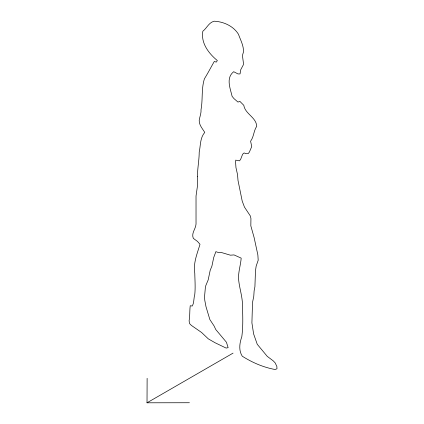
<?xml version="1.0" encoding="UTF-8"?>
<svg xmlns="http://www.w3.org/2000/svg" width="424" height="424" viewBox="0 0 424 424"><rect width="100%" height="100%" fill="white"/><g stroke="black" fill="none" stroke-linecap="round" stroke-linejoin="round"><path stroke-width="0.64" d="M189.417 402.736L147.017 402.8L147.123 378.319M147.017 402.8L233.046 353.128M197.499 176.707L197.499 185.749L196.026 196.031L196.026 224.068C195.734 229.066 191.113 233.057 193.302 238.346L197.499 241.426L199.996 244.309C197.202 253.753 193.09 263.097 194.78 273.263C194.923 280.344 195.491 287.398 194.78 294.484C193.614 298.257 194.266 302.598 192.284 306.017L190.238 305.752C189.56 310.744 190.016 315.991 189.104 320.82L189.56 323.57L191.378 325.404L201.586 332.48L208.279 338.834L215.09 342.762L226.093 348.067L228.133 347.675L226.432 342.237L215.768 329.533L214.067 325.929L209.869 319.574L206.011 306.738L204.766 300.25L204.538 296.715L205.327 288.002L205.783 285.644L208.168 279.946L210.209 270.247L211.91 266.124L213.728 257.474L215.88 251.644L217.698 252.301L221.556 252.561L230.402 255.184L234.037 254.919L241.182 258.131C240.668 265.117 238.224 271.901 238.574 278.897C239.147 286.529 241.632 293.954 242.316 301.623C242.655 313.272 243.371 325.065 241.812 336.688C239.618 342.974 238.452 350.277 242.268 356.208C252.317 362.589 263.309 367.327 275.059 369.505L276.983 368.785L276.872 366.49L275.171 362.886L273.241 360.856L267.226 356.335L257.246 344.283L253.616 333.932L251.909 322.865L252.529 302.413L253.775 296.318L254.119 290.885L254.909 286.757L255.476 270.835L256.16 266.124L258.2 260.225L257.861 254.919L254.119 237.562L250.828 225.838L250.939 218.567L250.372 216.012L244.473 207.103L242.205 201.077L238.007 180.444L237.551 174.677L235.961 167.602L235.622 162.689L235.739 160.134L239.481 160.855L240.615 159.413L242.655 154.177L244.134 152.931L245.947 153.716L248.215 153.583L249.349 152.142L251.734 146.577L250.6 141.203C253.918 136.777 253.632 130.809 256.727 126.267C256.308 117.331 245.093 113.966 243.795 105.306L239.82 101.31L238.007 102.099L233.921 98.559L232.108 96.333C230.243 88.234 225.706 77.974 233.693 71.704L238.007 73.93L240.048 73.93L240.731 69.737L243.339 64.824C243.784 60.547 241.404 56.27 243.45 52.051C243.837 45.744 240.477 40.026 238.458 34.238C233.327 26.012 223.745 21.719 214.295 21.2C208.741 22.435 206.864 28.196 202.836 31.222C200.722 43.105 208.735 53.466 217.358 60.568L216.224 62.143L214.295 61.422C211.009 67.167 207.961 73.103 204.421 78.779C201.23 88.823 202.937 99.476 201.018 109.699C201.347 113.409 199.662 116.812 199.206 120.437C199.057 125.096 202.513 128.673 204.766 132.426C199.948 137.858 200.669 145.49 199.206 152.142C199.195 160.389 197.393 168.476 197.499 176.707"/></g></svg>
